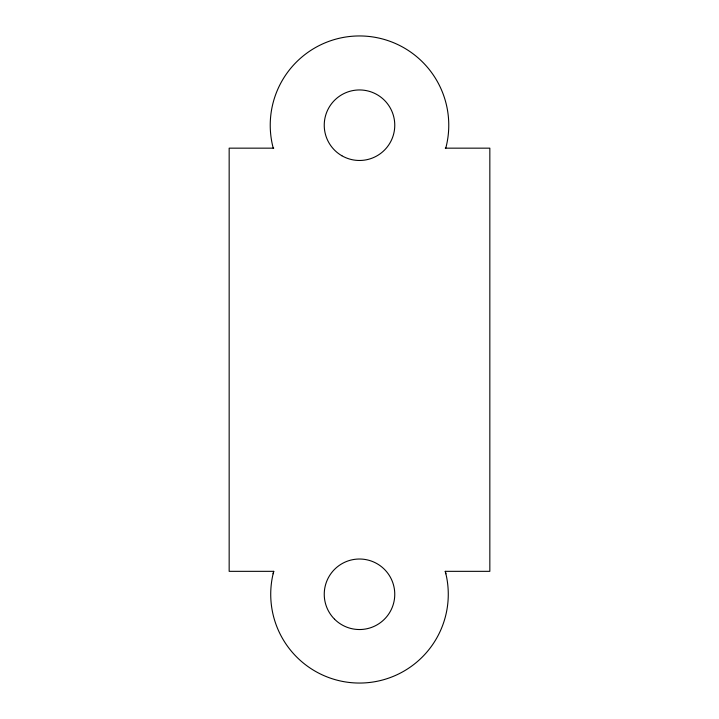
<?xml version="1.0" encoding="UTF-8"?>
<svg xmlns="http://www.w3.org/2000/svg" width="719" height="719" viewBox="0 0 719 719"><rect width="100%" height="100%" fill="white"/><g stroke="black" fill="none" stroke-linecap="round" stroke-linejoin="round"><path stroke-width="1.08" d="M273.121 573.798L273.741 571.335L229.163 571.335L229.163 148.159L273.741 148.159M445.762 148.159L445.834 147.907A89.264 89.264 0 0 0 359.5 35.95A89.264 89.264 0 0 0 273.166 147.907L273.238 148.159M445.259 148.159L489.837 148.159L489.837 571.335L445.259 571.335A88.77 88.77 0 0 1 359.5 683.05A88.77 88.77 0 0 1 273.741 571.335M445.259 571.335L445.879 573.798M334.569 619.212A35.267 35.267 0 0 0 393.563 603.403A35.267 35.267 0 0 0 350.369 560.218A35.267 35.267 0 0 0 334.569 619.212M341.867 155.753A35.267 35.267 0 0 0 394.767 125.214A35.267 35.267 0 0 0 341.867 94.674A35.267 35.267 0 0 0 341.867 155.753"/></g></svg>
